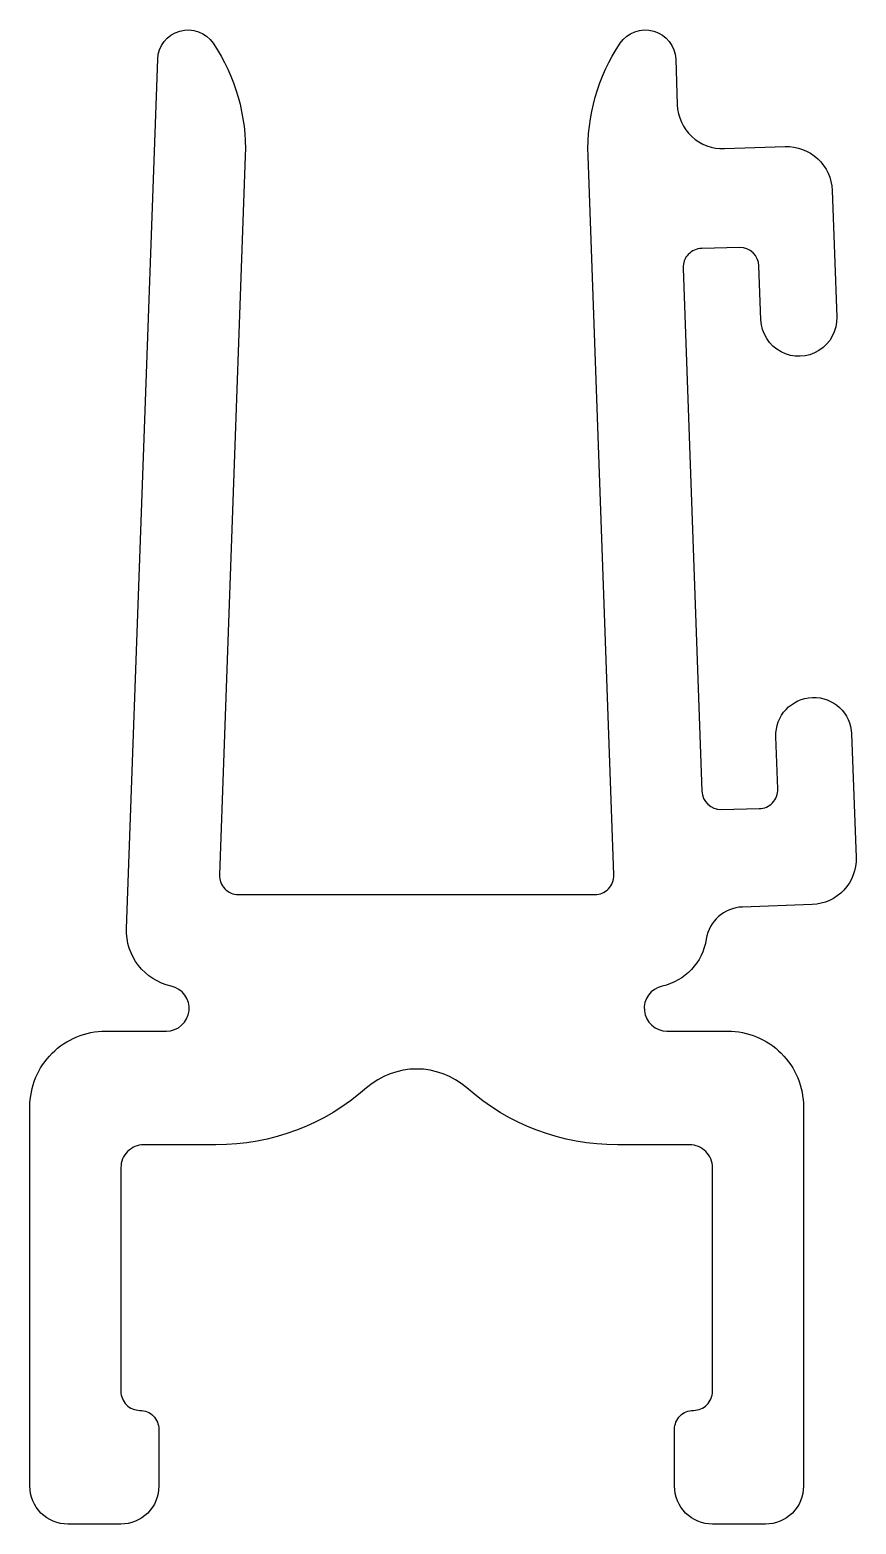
# Model space of a CAD drawing. Extents: x 183.9 to 194.8, y 226.3 to 246.
import ezdxf

# ---------------------------------------------------------------- set-up
doc = ezdxf.new("R2010")
doc.units = 0
doc.layers.get('0').update_dxf_attribs({"linetype": 'CONTINUOUS'})

msp = doc.modelspace()

# ---------------------------------------------------------------- linework, layer by layer
msp.add_lwpolyline([(194.078, 226.818, -0.414214), (193.578, 226.318), (192.878, 226.318, -0.414214), (192.378, 226.818), (192.378, 227.568, -0.414214), (192.628, 227.818, 0.414214), (192.878, 228.068), (192.878, 231.018, 0.414214), (192.578, 231.318), (191.624, 231.318, -0.182676), (189.639, 232.068, 0.377964), (188.317, 232.068, -0.182676), (186.332, 231.318), (185.378, 231.318, 0.414214), (185.078, 231.018), (185.078, 228.068, 0.414214), (185.328, 227.818, -0.414214), (185.578, 227.568), (185.578, 226.818, -0.414214), (185.078, 226.318), (184.378, 226.318, -0.414214), (183.878, 226.818), (183.878, 231.818, -0.414214), (184.878, 232.818), (185.678, 232.818, 0.898089), (185.742, 233.411, -0.362795), (185.152, 234.171), (185.563, 245.632, -0.726872), (186.295, 245.841, -0.158163), (186.718, 244.357), (186.378, 234.877, 0.42476), (186.628, 234.618), (191.328, 234.618, 0.42476), (191.578, 234.877), (191.238, 244.357, -0.158163), (191.661, 245.841, -0.726872), (192.393, 245.632), (192.414, 245.03, 0.414214), (193.035, 244.452), (193.835, 244.48, -0.414214), (194.456, 243.902), (194.516, 242.232, -1), (193.517, 242.196), (193.491, 242.906, 0.409965), (193.236, 243.147), (192.736, 243.137, 0.418475), (192.491, 242.878), (192.739, 235.982, 0.409965), (192.994, 235.741), (193.494, 235.751, 0.418475), (193.739, 236.01), (193.714, 236.699, -1), (194.713, 236.735), (194.772, 235.108, -0.414214), (194.194, 234.487), (193.272, 234.454, 0.360047), (192.796, 234.03, -0.310351), (192.214, 233.411, 0.898089), (192.278, 232.818), (193.078, 232.818, -0.414214), (194.078, 231.818)], format="xyb", close=True)

doc.saveas('drawing.dxf')
